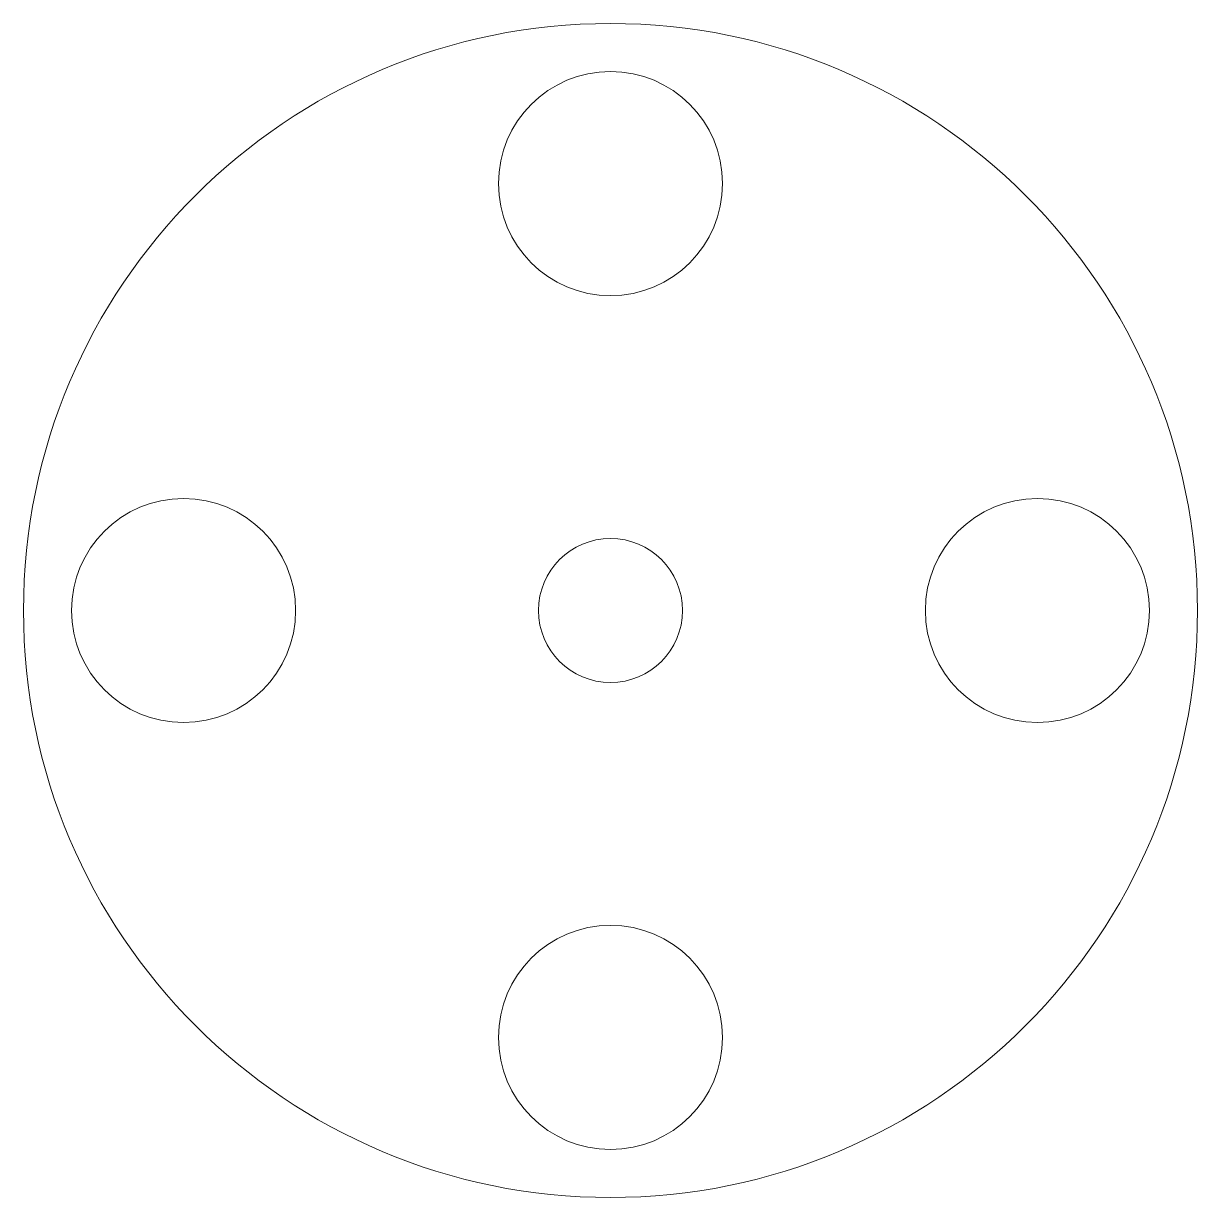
# Model space of a CAD drawing. Header units: millimetres. Extents: x -11 to 11, y -11 to 11.
import ezdxf

# ---------------------------------------------------------------- set-up
doc = ezdxf.new("R2010")
doc.units = ezdxf.units.MM

msp = doc.modelspace()

# ---------------------------------------------------------------- linework, layer by layer
at = {"color": 7, "linetype": 'Continuous', "lineweight": 15}
for centre, radius in [((0, 0), 11), ((0, 8), 2.1), ((-8, 0), 2.1), ((8, 0), 2.1), ((0, 0), 1.35), ((0, -8), 2.1)]:
    msp.add_circle(centre, radius, dxfattribs=at)

doc.saveas('drawing.dxf')
